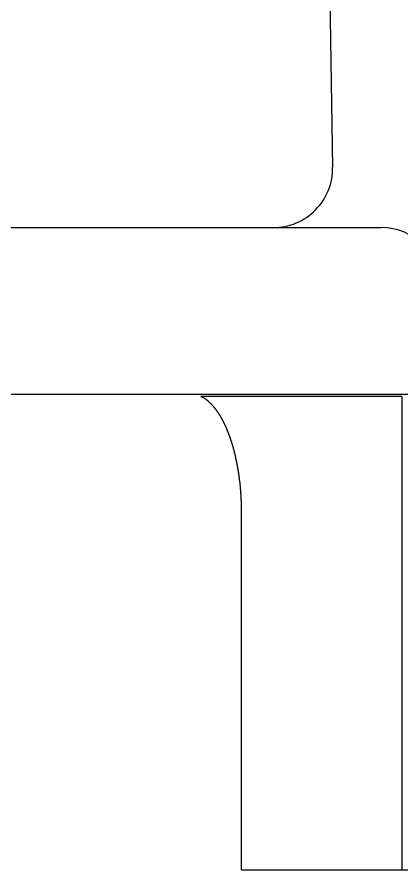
# Model space of a CAD drawing. Extents: x 257 to 467, y 148 to 350.
# Drawn here: x 447.48 to 450.72, y 229.48 to 236.65 of the extents above; entities that cross this region are included whole.
import ezdxf

# ---------------------------------------------------------------- set-up
doc = ezdxf.new("R2010")
doc.units = 0
doc.layers.get('0').update_dxf_attribs({"linetype": 'CONTINUOUS'})

msp = doc.modelspace()

# ---------------------------------------------------------------- linework, layer by layer
at = {"color": 7, "linetype": 'CONTINUOUS'}
for p, q in [((450.1119, 236.8548), (450.1376, 235.3859)), ((439.8214, 234.8772), (450.5464, 234.8772)), ((419.5464, 233.4772), (452.5464, 233.4772)), ((450.7206, 233.457), (449.0275, 233.457)), ((450.7206, 233.457), (450.7206, 229.4772)), ((449.3711, 229.4772), (449.3711, 232.4772)), ((449.3711, 229.4772), (451.6268, 229.4772))]:
    msp.add_line(p, q, dxfattribs=at)
at = {"color": 7}
msp.add_polyline3d([(449.371, 232.477, 0), (449.371, 232.479, 0), (449.371, 232.481, 0), (449.371, 232.482, 0), (449.371, 232.484, 0), (449.371, 232.486, 0), (449.371, 232.488, 0), (449.371, 232.49, 0), (449.371, 232.491, 0), (449.371, 232.493, 0), (449.371, 232.495, 0), (449.371, 232.497, 0), (449.371, 232.499, 0), (449.371, 232.5, 0), (449.371, 232.502, 0), (449.371, 232.504, 0), (449.371, 232.506, 0), (449.371, 232.507, 0), (449.371, 232.509, 0), (449.371, 232.511, 0), (449.371, 232.513, 0), (449.371, 232.515, 0), (449.371, 232.516, 0), (449.371, 232.518, 0), (449.371, 232.52, 0), (449.371, 232.522, 0), (449.371, 232.523, 0), (449.371, 232.525, 0), (449.371, 232.527, 0), (449.371, 232.529, 0), (449.371, 232.531, 0), (449.371, 232.532, 0), (449.371, 232.534, 0), (449.371, 232.536, 0), (449.371, 232.538, 0), (449.371, 232.539, 0), (449.371, 232.541, 0), (449.371, 232.543, 0), (449.371, 232.545, 0), (449.371, 232.547, 0), (449.371, 232.548, 0), (449.371, 232.55, 0), (449.371, 232.552, 0), (449.371, 232.554, 0), (449.371, 232.555, 0), (449.371, 232.557, 0), (449.371, 232.559, 0), (449.37, 232.561, 0), (449.37, 232.563, 0), (449.37, 232.564, 0), (449.37, 232.566, 0), (449.37, 232.568, 0), (449.37, 232.57, 0), (449.37, 232.571, 0), (449.37, 232.573, 0), (449.37, 232.575, 0), (449.37, 232.577, 0), (449.37, 232.579, 0), (449.37, 232.58, 0), (449.37, 232.582, 0), (449.37, 232.584, 0), (449.369, 232.586, 0), (449.369, 232.587, 0), (449.369, 232.589, 0), (449.369, 232.591, 0), (449.369, 232.593, 0), (449.369, 232.595, 0), (449.369, 232.596, 0), (449.369, 232.598, 0), (449.369, 232.6, 0), (449.369, 232.602, 0), (449.369, 232.603, 0), (449.368, 232.605, 0), (449.368, 232.607, 0), (449.368, 232.609, 0), (449.368, 232.611, 0), (449.368, 232.612, 0), (449.368, 232.614, 0), (449.368, 232.616, 0), (449.368, 232.618, 0), (449.368, 232.619, 0), (449.368, 232.621, 0), (449.367, 232.623, 0), (449.367, 232.625, 0), (449.367, 232.627, 0), (449.367, 232.628, 0), (449.367, 232.63, 0), (449.367, 232.632, 0), (449.367, 232.634, 0), (449.367, 232.635, 0), (449.367, 232.637, 0), (449.366, 232.639, 0), (449.366, 232.641, 0), (449.366, 232.643, 0), (449.366, 232.644, 0), (449.366, 232.646, 0), (449.366, 232.648, 0), (449.366, 232.65, 0), (449.365, 232.651, 0), (449.365, 232.653, 0), (449.365, 232.655, 0), (449.365, 232.657, 0), (449.365, 232.659, 0), (449.365, 232.66, 0), (449.365, 232.662, 0), (449.365, 232.664, 0), (449.364, 232.666, 0), (449.364, 232.667, 0), (449.364, 232.669, 0), (449.364, 232.671, 0), (449.364, 232.673, 0), (449.364, 232.675, 0), (449.363, 232.676, 0), (449.363, 232.678, 0), (449.363, 232.68, 0), (449.363, 232.682, 0), (449.363, 232.683, 0), (449.363, 232.685, 0), (449.363, 232.687, 0), (449.362, 232.689, 0), (449.362, 232.69, 0), (449.362, 232.692, 0), (449.362, 232.694, 0), (449.362, 232.696, 0), (449.362, 232.698, 0), (449.361, 232.699, 0), (449.361, 232.701, 0), (449.361, 232.703, 0), (449.361, 232.705, 0), (449.361, 232.706, 0), (449.36, 232.708, 0), (449.36, 232.71, 0), (449.36, 232.712, 0), (449.36, 232.714, 0), (449.36, 232.715, 0), (449.36, 232.717, 0), (449.359, 232.719, 0), (449.359, 232.721, 0), (449.359, 232.722, 0), (449.359, 232.724, 0), (449.359, 232.726, 0), (449.358, 232.728, 0), (449.358, 232.729, 0), (449.358, 232.731, 0), (449.358, 232.733, 0), (449.358, 232.735, 0), (449.357, 232.737, 0), (449.357, 232.738, 0), (449.357, 232.74, 0), (449.357, 232.742, 0), (449.357, 232.744, 0), (449.356, 232.745, 0), (449.356, 232.747, 0), (449.356, 232.749, 0), (449.356, 232.751, 0), (449.355, 232.752, 0), (449.355, 232.754, 0), (449.355, 232.756, 0), (449.355, 232.758, 0), (449.355, 232.759, 0), (449.354, 232.761, 0), (449.354, 232.763, 0), (449.354, 232.765, 0), (449.354, 232.767, 0), (449.353, 232.768, 0), (449.353, 232.77, 0), (449.353, 232.772, 0), (449.353, 232.774, 0), (449.352, 232.775, 0), (449.352, 232.777, 0), (449.352, 232.779, 0), (449.352, 232.781, 0), (449.352, 232.782, 0), (449.351, 232.784, 0), (449.351, 232.786, 0), (449.351, 232.788, 0), (449.351, 232.789, 0), (449.35, 232.791, 0), (449.35, 232.793, 0), (449.35, 232.795, 0), (449.35, 232.797, 0), (449.349, 232.798, 0), (449.349, 232.8, 0), (449.349, 232.802, 0), (449.348, 232.804, 0), (449.348, 232.805, 0), (449.348, 232.807, 0), (449.348, 232.809, 0), (449.347, 232.811, 0), (449.347, 232.812, 0), (449.347, 232.814, 0), (449.347, 232.816, 0), (449.346, 232.818, 0), (449.346, 232.819, 0), (449.346, 232.821, 0), (449.346, 232.823, 0), (449.345, 232.825, 0), (449.345, 232.826, 0), (449.345, 232.828, 0), (449.344, 232.83, 0), (449.344, 232.832, 0), (449.344, 232.833, 0), (449.344, 232.835, 0), (449.343, 232.837, 0), (449.343, 232.839, 0), (449.343, 232.84, 0), (449.342, 232.842, 0), (449.342, 232.844, 0), (449.342, 232.846, 0), (449.342, 232.848, 0), (449.341, 232.849, 0), (449.341, 232.851, 0), (449.341, 232.853, 0), (449.34, 232.855, 0), (449.34, 232.856, 0), (449.34, 232.858, 0), (449.339, 232.86, 0), (449.339, 232.862, 0), (449.339, 232.863, 0), (449.338, 232.865, 0), (449.338, 232.867, 0), (449.338, 232.869, 0), (449.338, 232.87, 0), (449.337, 232.872, 0), (449.337, 232.874, 0), (449.337, 232.876, 0), (449.336, 232.877, 0), (449.336, 232.879, 0), (449.336, 232.881, 0), (449.335, 232.883, 0), (449.335, 232.884, 0), (449.335, 232.886, 0), (449.334, 232.888, 0), (449.334, 232.89, 0), (449.334, 232.891, 0), (449.333, 232.893, 0), (449.333, 232.895, 0), (449.333, 232.897, 0), (449.332, 232.898, 0), (449.332, 232.9, 0), (449.332, 232.902, 0), (449.331, 232.904, 0), (449.331, 232.905, 0), (449.331, 232.907, 0), (449.33, 232.909, 0), (449.33, 232.911, 0), (449.329, 232.912, 0), (449.329, 232.914, 0), (449.329, 232.916, 0), (449.328, 232.917, 0), (449.328, 232.919, 0), (449.328, 232.921, 0), (449.327, 232.923, 0), (449.327, 232.924, 0), (449.327, 232.926, 0), (449.326, 232.928, 0), (449.326, 232.93, 0), (449.325, 232.931, 0), (449.325, 232.933, 0), (449.325, 232.935, 0), (449.324, 232.937, 0), (449.324, 232.938, 0), (449.324, 232.94, 0), (449.323, 232.942, 0), (449.323, 232.944, 0), (449.322, 232.945, 0), (449.322, 232.947, 0), (449.322, 232.949, 0), (449.321, 232.951, 0), (449.321, 232.952, 0), (449.32, 232.954, 0), (449.32, 232.956, 0), (449.32, 232.957, 0), (449.319, 232.959, 0), (449.319, 232.961, 0), (449.318, 232.963, 0), (449.318, 232.964, 0), (449.318, 232.966, 0), (449.317, 232.968, 0), (449.317, 232.97, 0), (449.316, 232.971, 0), (449.316, 232.973, 0), (449.316, 232.975, 0), (449.315, 232.977, 0), (449.315, 232.978, 0), (449.314, 232.98, 0), (449.314, 232.982, 0), (449.313, 232.983, 0), (449.313, 232.985, 0), (449.313, 232.987, 0), (449.312, 232.989, 0), (449.312, 232.99, 0), (449.311, 232.992, 0), (449.311, 232.994, 0), (449.31, 232.996, 0), (449.31, 232.997, 0), (449.309, 232.999, 0), (449.309, 233.001, 0), (449.309, 233.002, 0), (449.308, 233.004, 0), (449.308, 233.006, 0), (449.307, 233.008, 0), (449.307, 233.009, 0), (449.306, 233.011, 0), (449.306, 233.013, 0), (449.305, 233.014, 0), (449.305, 233.016, 0), (449.304, 233.018, 0), (449.304, 233.02, 0), (449.304, 233.021, 0), (449.303, 233.023, 0), (449.303, 233.025, 0), (449.302, 233.026, 0), (449.302, 233.028, 0), (449.301, 233.03, 0), (449.301, 233.032, 0), (449.3, 233.033, 0), (449.3, 233.035, 0), (449.299, 233.037, 0), (449.299, 233.038, 0), (449.298, 233.04, 0), (449.298, 233.042, 0), (449.297, 233.044, 0), (449.297, 233.045, 0), (449.296, 233.047, 0), (449.296, 233.049, 0), (449.295, 233.05, 0), (449.295, 233.052, 0), (449.294, 233.054, 0), (449.294, 233.056, 0), (449.293, 233.057, 0), (449.293, 233.059, 0), (449.292, 233.061, 0), (449.291, 233.062, 0), (449.291, 233.064, 0), (449.29, 233.066, 0), (449.29, 233.067, 0), (449.289, 233.069, 0), (449.289, 233.071, 0), (449.288, 233.073, 0), (449.288, 233.074, 0), (449.287, 233.076, 0), (449.287, 233.078, 0), (449.286, 233.079, 0), (449.286, 233.081, 0), (449.285, 233.083, 0), (449.284, 233.084, 0), (449.284, 233.086, 0), (449.283, 233.088, 0), (449.283, 233.089, 0), (449.282, 233.091, 0), (449.282, 233.093, 0), (449.281, 233.094, 0), (449.28, 233.096, 0), (449.28, 233.098, 0), (449.279, 233.1, 0), (449.279, 233.101, 0), (449.278, 233.103, 0), (449.278, 233.105, 0), (449.277, 233.106, 0), (449.276, 233.108, 0), (449.276, 233.11, 0), (449.275, 233.111, 0), (449.275, 233.113, 0), (449.274, 233.115, 0), (449.273, 233.116, 0), (449.273, 233.118, 0), (449.272, 233.12, 0), (449.272, 233.121, 0), (449.271, 233.123, 0), (449.27, 233.125, 0), (449.27, 233.126, 0), (449.269, 233.128, 0), (449.269, 233.13, 0), (449.268, 233.131, 0), (449.267, 233.133, 0), (449.267, 233.135, 0), (449.266, 233.136, 0), (449.265, 233.138, 0), (449.265, 233.14, 0), (449.264, 233.141, 0), (449.264, 233.143, 0), (449.263, 233.145, 0), (449.262, 233.146, 0), (449.262, 233.148, 0), (449.261, 233.15, 0), (449.26, 233.151, 0), (449.26, 233.153, 0), (449.259, 233.155, 0), (449.258, 233.156, 0), (449.258, 233.158, 0), (449.257, 233.16, 0), (449.256, 233.161, 0), (449.256, 233.163, 0), (449.255, 233.165, 0), (449.254, 233.166, 0), (449.254, 233.168, 0), (449.253, 233.17, 0), (449.252, 233.171, 0), (449.252, 233.173, 0), (449.251, 233.175, 0), (449.25, 233.176, 0), (449.25, 233.178, 0), (449.249, 233.179, 0), (449.248, 233.181, 0), (449.248, 233.183, 0), (449.247, 233.184, 0), (449.246, 233.186, 0), (449.246, 233.188, 0), (449.245, 233.189, 0), (449.244, 233.191, 0), (449.243, 233.193, 0), (449.243, 233.194, 0), (449.242, 233.196, 0), (449.241, 233.197, 0), (449.241, 233.199, 0), (449.24, 233.201, 0), (449.239, 233.202, 0), (449.238, 233.204, 0), (449.238, 233.206, 0), (449.237, 233.207, 0), (449.236, 233.209, 0), (449.235, 233.21, 0), (449.235, 233.212, 0), (449.234, 233.214, 0), (449.233, 233.215, 0), (449.232, 233.217, 0), (449.232, 233.219, 0), (449.231, 233.22, 0), (449.23, 233.222, 0), (449.229, 233.223, 0), (449.229, 233.225, 0), (449.228, 233.227, 0), (449.227, 233.228, 0), (449.226, 233.23, 0), (449.226, 233.231, 0), (449.225, 233.233, 0), (449.224, 233.235, 0), (449.223, 233.236, 0), (449.222, 233.238, 0), (449.222, 233.239, 0), (449.221, 233.241, 0), (449.22, 233.243, 0), (449.219, 233.244, 0), (449.218, 233.246, 0), (449.218, 233.247, 0), (449.217, 233.249, 0), (449.216, 233.25, 0), (449.215, 233.252, 0), (449.214, 233.254, 0), (449.214, 233.255, 0), (449.213, 233.257, 0), (449.212, 233.258, 0), (449.211, 233.26, 0), (449.21, 233.262, 0), (449.209, 233.263, 0), (449.209, 233.265, 0), (449.208, 233.266, 0), (449.207, 233.268, 0), (449.206, 233.269, 0), (449.205, 233.271, 0), (449.204, 233.272, 0), (449.203, 233.274, 0), (449.203, 233.276, 0), (449.202, 233.277, 0), (449.201, 233.279, 0), (449.2, 233.28, 0), (449.199, 233.282, 0), (449.198, 233.283, 0), (449.197, 233.285, 0), (449.196, 233.286, 0), (449.195, 233.288, 0), (449.195, 233.289, 0), (449.194, 233.291, 0), (449.193, 233.293, 0), (449.192, 233.294, 0), (449.191, 233.296, 0), (449.19, 233.297, 0), (449.189, 233.299, 0), (449.188, 233.3, 0), (449.187, 233.302, 0), (449.186, 233.303, 0), (449.185, 233.305, 0), (449.184, 233.306, 0), (449.183, 233.308, 0), (449.182, 233.309, 0), (449.181, 233.311, 0), (449.18, 233.312, 0), (449.179, 233.314, 0), (449.179, 233.315, 0), (449.178, 233.317, 0), (449.177, 233.318, 0), (449.176, 233.32, 0), (449.175, 233.321, 0), (449.174, 233.323, 0), (449.173, 233.324, 0), (449.172, 233.325, 0), (449.171, 233.327, 0), (449.17, 233.328, 0), (449.168, 233.33, 0), (449.167, 233.331, 0), (449.166, 233.333, 0), (449.165, 233.334, 0), (449.164, 233.336, 0), (449.163, 233.337, 0), (449.162, 233.339, 0), (449.161, 233.34, 0), (449.16, 233.341, 0), (449.159, 233.343, 0), (449.158, 233.344, 0), (449.157, 233.346, 0), (449.156, 233.347, 0), (449.155, 233.349, 0), (449.154, 233.35, 0), (449.153, 233.351, 0), (449.152, 233.353, 0), (449.15, 233.354, 0), (449.149, 233.356, 0), (449.148, 233.357, 0), (449.147, 233.358, 0), (449.146, 233.36, 0), (449.145, 233.361, 0), (449.144, 233.362, 0), (449.143, 233.364, 0), (449.141, 233.365, 0), (449.14, 233.367, 0), (449.139, 233.368, 0), (449.138, 233.369, 0), (449.137, 233.371, 0), (449.136, 233.372, 0), (449.134, 233.373, 0), (449.133, 233.375, 0), (449.132, 233.376, 0), (449.131, 233.377, 0), (449.13, 233.379, 0), (449.129, 233.38, 0), (449.127, 233.381, 0), (449.126, 233.383, 0), (449.125, 233.384, 0), (449.124, 233.385, 0), (449.123, 233.386, 0), (449.121, 233.388, 0), (449.12, 233.389, 0), (449.119, 233.39, 0), (449.118, 233.392, 0), (449.116, 233.393, 0), (449.115, 233.394, 0), (449.114, 233.395, 0), (449.113, 233.397, 0), (449.111, 233.398, 0), (449.11, 233.399, 0), (449.109, 233.4, 0), (449.108, 233.402, 0), (449.106, 233.403, 0), (449.105, 233.404, 0), (449.104, 233.405, 0), (449.102, 233.407, 0), (449.101, 233.408, 0), (449.1, 233.409, 0), (449.099, 233.41, 0), (449.097, 233.412, 0), (449.096, 233.413, 0), (449.095, 233.414, 0), (449.093, 233.415, 0), (449.092, 233.416, 0), (449.091, 233.418, 0), (449.089, 233.419, 0), (449.088, 233.42, 0), (449.087, 233.421, 0), (449.085, 233.422, 0), (449.084, 233.423, 0), (449.083, 233.425, 0), (449.081, 233.426, 0), (449.08, 233.427, 0), (449.078, 233.428, 0), (449.077, 233.429, 0), (449.076, 233.43, 0), (449.074, 233.431, 0), (449.073, 233.433, 0), (449.071, 233.434, 0), (449.07, 233.435, 0), (449.069, 233.436, 0), (449.067, 233.437, 0), (449.066, 233.438, 0), (449.064, 233.439, 0), (449.063, 233.44, 0), (449.061, 233.441, 0), (449.06, 233.441, 0), (449.058, 233.442, 0), (449.057, 233.443, 0), (449.055, 233.444, 0), (449.053, 233.445, 0), (449.052, 233.446, 0), (449.05, 233.447, 0), (449.049, 233.447, 0), (449.047, 233.448, 0), (449.045, 233.449, 0), (449.044, 233.45, 0), (449.042, 233.45, 0), (449.041, 233.451, 0), (449.039, 233.452, 0), (449.037, 233.452, 0), (449.036, 233.453, 0), (449.034, 233.454, 0), (449.032, 233.455, 0), (449.031, 233.455, 0), (449.029, 233.456, 0), (449.028, 233.457, 0)], dxfattribs=at)
at = {"color": 7, "linetype": 'CONTINUOUS'}
for centre, start, end in [((449.6376, 235.3772), 270, 1), ((450.5464, 234.3772), 0, 90)]:
    msp.add_arc(centre, 0.5, start, end, dxfattribs=at)

doc.saveas('drawing.dxf')
